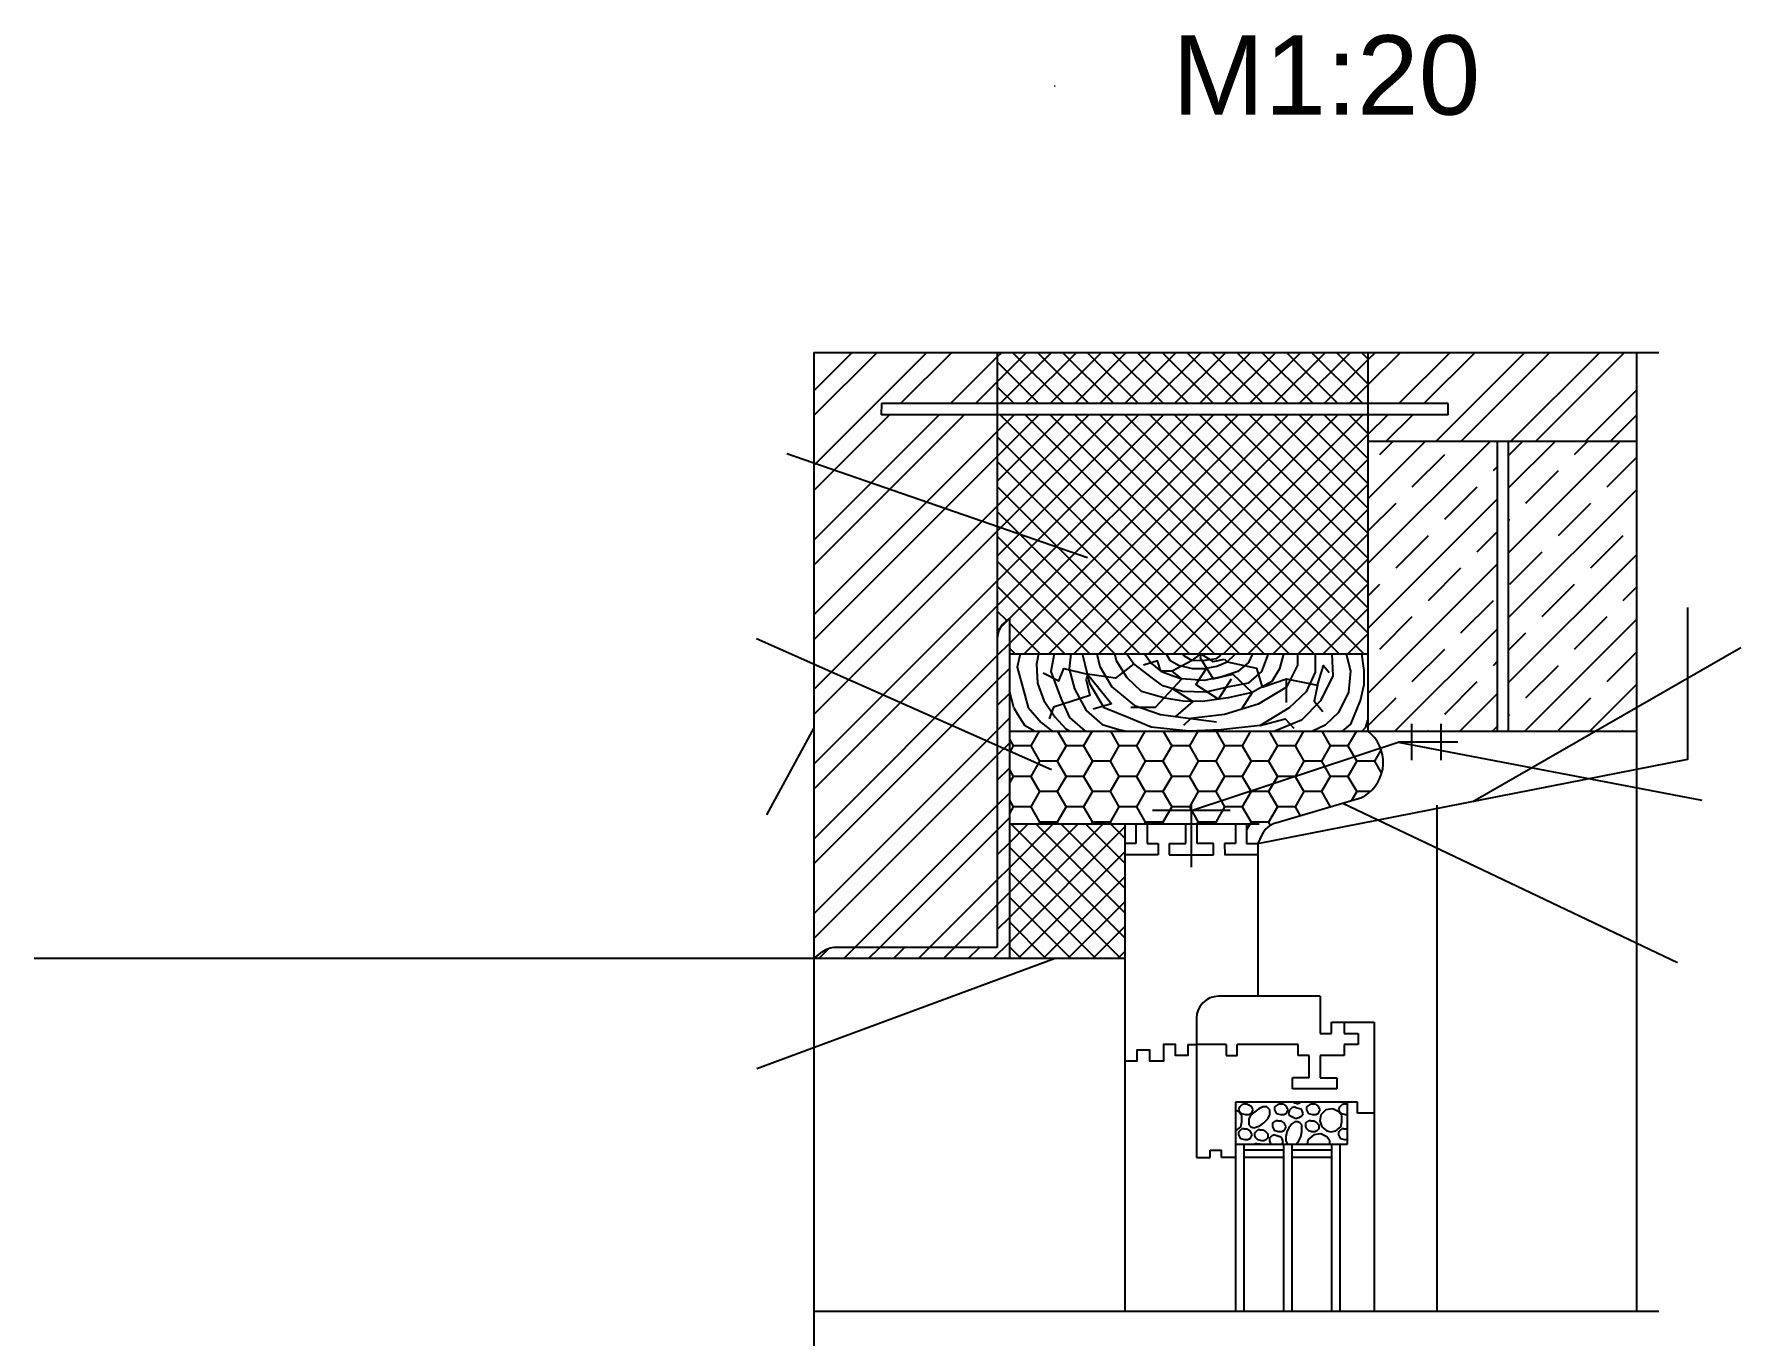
# Model space of a CAD drawing. Header units: millimetres. Extents: x -229914 to 856942, y -268655 to 87212.
# Drawn here: x 454411 to 469462, y -254569 to -243086 of the extents above; entities that cross this region are included whole.
import ezdxf

# ---------------------------------------------------------------- set-up
doc = ezdxf.new("R2010")
doc.units = ezdxf.units.MM
doc.linetypes.add('DASHDOT_axis', pattern=[24, 20, -1.5, 1, -1.5])
doc.layers.add('Ось', color=7, linetype='DASHDOT_axis', lineweight=25)
doc.styles.get("Standard").update_dxf_attribs({"font": 'arial.ttf'})
pattern_1 = [(225, (1923110.45, 173920.99), (109.857704, -109.857704), []), (315, (1923110.45, 173920.99), (109.857704, 109.857704), [])]

msp = doc.modelspace()

# ---------------------------------------------------------------- hatches: boundary and pattern name
at = {"lineweight": 25}
h = msp.add_hatch(dxfattribs=at)
h.set_pattern_fill('ANSI32', color=256, scale=48.932994, angle=540)
h.set_pattern_definition([(225, (1923110.45, 173921), (329.57311, -329.57311), []), (225, (1922890.73, 173921), (329.57311, -329.57311), [])])
h.paths.add_polyline_path([(461287.10049, -251241.29482), (461358.13972, -251185.36859, -0.1682931661), (461479.21392, -251143.42883), (462904.77726, -251143.42883), (462904.77726, -246443.22034), (461879.62328, -246443.22034), (461882.67592, -246345.35435), (462904.77726, -246345.35435), (462904.77726, -245892.97311), (461287.10049, -245892.97311)])
h = msp.add_hatch(dxfattribs=at)
h.set_pattern_fill('ANSI37', color=256, scale=48.932994, angle=540)
h.set_pattern_definition(pattern_1)
h.paths.add_polyline_path([(462904.77726, -246443.22034), (462904.77726, -248420.33168, -0.2298946018), (462979.43504, -248266.53947), (463011.43812, -248241.34477), (463011.43812, -248552.57894), (466172.97292, -248552.57894), (466172.97292, -246443.22034)])
h.paths.add_polyline_path([(466172.97292, -246345.35435), (466172.97292, -245892.97311), (462904.77726, -245892.97311), (462904.77726, -246345.35435)])
h = msp.add_hatch(dxfattribs=at)
h.set_pattern_fill('ANSI32', color=256, scale=48.932994, angle=180)
h.set_pattern_definition([(225, (1923110.45, 173921), (329.57311, -329.57311), []), (225, (1922890.73, 173921), (329.57311, -329.57311), [])])
h.paths.add_polyline_path([(466172.97292, -245892.97311), (466172.97292, -246345.35435), (466881.74743, -246345.35435), (466881.74743, -246443.22034), (466172.97292, -246443.22034), (466172.97292, -246676.11764), (468541.65724, -246676.11764), (468541.65724, -245892.97311)])
h = msp.add_hatch(dxfattribs=at)
h.set_pattern_fill('JIS_STN_1E', color=256, scale=404.888949, angle=180)
h.set_pattern_definition([(225, (1923110.45, 173921), (286.29972, -286.29972), []), (225, (1922825, 173921), (286.29972, -286.29972), [404.88895, -202.44447])])
h.paths.add_polyline_path([(467414.41142, -249235.53039), (468541.65724, -249235.53039), (468541.65724, -246676.11764), (467414.41142, -246676.11764)])
h.paths.add_polyline_path([(467316.54543, -246676.11764), (466172.97292, -246676.11764), (466172.97292, -249235.53039), (467316.54543, -249235.53039)])
h = msp.add_hatch(dxfattribs=at)
h.set_pattern_fill('ANSI31', color=256, scale=48.932994, angle=540)
h.set_pattern_definition([(225, (1923110.45, 173920.99), (109.857704, -109.857704), [])])
h.paths.add_polyline_path([(462904.77726, -251143.42883), (461479.21392, -251143.42883, 0.1682931661), (461358.13972, -251185.36859), (461287.10049, -251241.29482), (463011.43812, -251241.29482), (463011.43812, -248241.34477), (462979.43504, -248266.53947, 0.2298946018), (462904.77726, -248420.33168)])
h = msp.add_hatch(dxfattribs=at)
h.set_pattern_fill('HONEY', color=256, scale=48.933, angle=540)
h.set_pattern_definition([(180, (230389.93, -269950.41), (-233.04341, -134.54768), [155.36228, -310.72455]), (300, (230389.93, -269950.41), (233.04341, -134.54768), [155.36228, -310.72455]), (240, (230389.93, -269950.41), (-5e-07, -269.09535), [-310.72455, 155.36228])])
h.paths.add_polyline_path([(463011.43812, -250055.8715), (464617.15709, -250055.8715), (464617.15709, -249933.53901), (466284.0619, -249382.35924, 0.1353488347), (466172.97292, -249235.53039), (464603.46728, -249235.53039), (464594.93656, -249235.95714), (464591.18445, -249235.53039), (463011.43812, -249235.53039)])
h.paths.add_polyline_path([(464617.15709, -249933.53901), (464617.15709, -250055.8715), (465103.28313, -250055.8715), (465103.28313, -250227.13697), (465201.14912, -250227.13697), (465239.09233, -250147.97938, -0.2118525735), (465359.85904, -250044.95496), (466097.68663, -249825.78069, 0.0672953529), (466145.51066, -249804.24346, 0.362738309), (466284.0619, -249382.35924)])
h = msp.add_hatch(dxfattribs=at)
h.set_pattern_fill('ANSI37', color=256, scale=48.932994, angle=540)
h.set_pattern_definition(pattern_1)
h.paths.add_polyline_path([(464029.96117, -250055.8715), (463011.43812, -250055.8715), (463011.43812, -251241.29482), (464029.96117, -251241.29482)])
h = msp.add_hatch(dxfattribs=at)
h.set_pattern_fill('FILTBD', color=256, scale=8.624357, angle=540, style=0, pattern_type=2)
h.set_pattern_definition([(188.1301, (483725.22, -247890.25), (-5284.7631, -880.7933), [62.282, -6165.872]), (225, (483663.56, -247899.05), (-3e-13, -880.794), [62.28, -1183.35]), (251.5651, (483619.52, -247943.1), (0.001, -880.7937), [55.707, -2729.61]), (296.565, (483601.9, -247995.94), (880.795, -880.793), [59.085, -1910.43]), (321.3402, (483628.33, -248048.79), (3523.1758, -2642.3808), [56.398, -5583.434]), (345.9638, (483672.37, -248084.02), (880.7944, 0.0009), [36.316, -3595.29]), (11.3099, (483707.6, -248092.83), (3523.1762, 880.7918), [44.912, -4446.273]), (38.6598, (483751.64, -248084.02), (880.794, 880.794), [56.398, -5583.434]), (78.6901, (483795.68, -248048.79), (-0.0003, 880.7941), [44.912, -4446.273]), (90, (483804.5, -248004.75), (-880.794, 880.794), [52.848, -827.946]), (126.8699, (483804.49, -247951.9), (-880.794, 880.7938), [44.04, -4359.93]), (153.435, (483778.06, -247916.67), (-880.794, 0.0004), [59.085, -1910.43]), (153.435, (483117.47, -247784.55), (-880.794, 0.0004), [59.085, -1910.43]), (120.9638, (483143.89, -247828.59), (-1761.59, 2642.3799), [51.36, -5084.508]), (90, (483143.9, -247872.6), (-880.794, 880.794), [44.04, -836.754]), (78.6901, (483135.08, -247916.67), (-0.0003, 880.7941), [44.912, -4446.273]), (38.6598, (483091.04, -247951.9), (880.794, 880.794), [56.398, -5583.434]), (11.3099, (483047, -247960.71), (3523.1762, 880.7918), [44.912, -4446.273]), (188.1301, (483064.62, -247758.13), (-5284.7631, -880.7933), [62.282, -6165.872]), (345.9638, (483011.77, -247951.9), (880.7944, 0.0009), [36.316, -3595.29]), (329.0362, (482967.73, -247925.48), (1761.5876, -880.7951), [51.36, -5084.508]), (293.1986, (482941.31, -247863.82), (880.7937, -1761.5875), [67.08, -6640.847]), (251.5651, (482958.92, -247810.97), (0.001, -880.7937), [55.707, -2729.61]), (225, (483002.96, -247766.93), (-3e-13, -880.794), [62.28, -1183.35]), (153.435, (483425.75, -247529.12), (-880.794, 0.0004), [59.085, -1910.43]), (126.8699, (483452.17, -247564.35), (-880.794, 880.7938), [44.04, -4359.93]), (90, (483452.2, -247608.4), (-880.794, 880.794), [44.04, -836.754]), (68.1986, (483434.55, -247652.43), (880.7938, 2642.3819), [47.433, -4695.788]), (45, (483399.3, -247687.66), (4e-13, 880.794), [49.826, -1195.805]), (21.8014, (483355.28, -247705.28), (1761.588, 880.7933), [47.433, -4695.788]), (188.1301, (483372.9, -247502.7), (-5284.7631, -880.7933), [62.282, -6165.872]), (348.6901, (483311.24, -247696.47), (880.7941, 0.0003), [44.912, -4446.273]), (315, (483276, -247661.24), (880.794, -3e-13), [49.826, -1195.805]), (296.565, (483249.6, -247608.4), (880.795, -880.793), [59.085, -1910.43]), (260.5377, (483258.4, -247555.54), (0.0003, -880.794), [53.577, -5304.084]), (219.8056, (483311.24, -247511.5), (-880.7936, -880.7946), [68.792, -6810.428]), (153.435, (483531.44, -247308.92), (-880.794, 0.0004), [59.085, -1910.43]), (126.8699, (483557.86, -247344.15), (-880.794, 880.7938), [44.04, -4359.93]), (90, (483557.9, -247397), (-880.794, 880.794), [52.848, -827.946]), (78.6901, (483549.06, -247441.04), (-0.0003, 880.7941), [44.912, -4446.273]), (38.6598, (483505.02, -247476.27), (880.794, 880.794), [56.398, -5583.434]), (11.3099, (483460.98, -247485.08), (3523.1762, 880.7918), [44.912, -4446.273]), (188.1301, (483478.59, -247282.5), (-5284.7631, -880.7933), [62.282, -6165.872]), (345.9638, (483425.75, -247476.27), (880.7944, 0.0009), [36.316, -3595.29]), (321.3402, (483381.7, -247441.04), (3523.1758, -2642.3808), [56.398, -5583.434]), (288.4349, (483364.1, -247388.2), (880.7925, -1761.588), [55.707, -2729.61]), (260.5377, (483372.9, -247335.35), (0.0003, -880.794), [53.577, -5304.084]), (225, (483416.94, -247291.3), (-3e-13, -880.794), [62.28, -1183.35]), (225, (483593.1, -248057.6), (-3e-13, -880.794), [24.912, -1220.718]), (206.565, (483575.5, -248075.2), (-880.793, -880.795), [19.695, -1949.82]), (180, (483557.9, -248084), (-880.794, -880.794), [26.424, -854.37]), (161.5651, (483531.44, -248084.02), (-880.7937, -0.001), [27.853, -2757.462]), (135, (483505, -248075.2), (-880.794, 5e-13), [24.912, -1220.718]), (116.565, (483487.4, -248057.6), (-880.795, 880.793), [19.695, -1949.82]), (90, (483478.6, -248040), (-880.794, 880.794), [26.424, -854.37]), (45, (483478.6, -248013.56), (4e-13, 880.794), [37.37, -1208.26]), (360, (483522.6, -247987.1), (880.794, 880.794), [26.424, -854.37]), (326.3099, (483549.06, -247987.13), (1761.5874, -880.795), [31.758, -3143.99]), (315, (483575.5, -248004.75), (880.794, -3e-13), [24.912, -1220.718]), (270, (483593.1, -248022.4), (880.794, -880.794), [17.616, -863.178]), (270, (483593.1, -248040), (880.794, -880.794), [17.616, -863.178]), (180, (483522.6, -247987.1), (-880.794, -880.794), [17.616, -863.178]), (198.4349, (482967.73, -247511.5), (-1761.588, -880.7925), [27.853, -2757.46]), (296.565, (483020.58, -247529.12), (880.795, -880.793), [19.695, -1949.82]), (341.5651, (482994.16, -247520.3), (880.7937, 0.001), [27.853, -2757.46]), (341.5651, (482967.73, -247511.5), (880.7937, 0.001), [27.853, -2757.46]), (45, (482932.5, -247529.1), (4e-13, 880.794), [12.456, -1233.174]), (135, (482941.3, -247599.6), (-880.794, 5e-13), [12.456, -1233.174]), (153.435, (482976.54, -247617.2), (-880.794, 0.0004), [39.39, -1930.125]), (198.4349, (483002.96, -247608.4), (-1761.588, -880.7925), [27.853, -2757.46]), (206.565, (483020.58, -247599.6), (-880.793, -880.795), [19.695, -1949.82]), (225, (483029.4, -247590.8), (-3e-13, -880.794), [12.456, -1233.174]), (243.435, (483038.2, -247573.16), (-0.0004, -880.794), [19.695, -1949.82]), (288.4349, (483029.4, -247546.74), (880.7925, -1761.588), [27.853, -2757.46]), (296.565, (483416.94, -248031.17), (880.795, -880.793), [19.695, -1949.82]), (251.5651, (483425.75, -248048.8), (0.001, -880.7937), [27.853, -2757.462]), (225, (483416.94, -248075.2), (-3e-13, -880.794), [12.456, -1233.174]), (198.4349, (483408.13, -248084.02), (-1761.588, -880.7925), [27.853, -2757.46]), (206.565, (483381.7, -248092.83), (-880.793, -880.795), [19.695, -1949.82]), (153.435, (483364.1, -248101.64), (-880.794, 0.0004), [39.39, -1930.125]), (153.435, (483328.86, -248084.02), (-880.794, 0.0004), [19.695, -1949.82]), (108.4349, (483311.24, -248075.2), (-880.7925, 1761.588), [27.853, -2757.46]), (71.5651, (483302.43, -248048.8), (-0.001, 880.7937), [27.853, -2757.46]), (45, (483311.24, -248022.37), (4e-13, 880.794), [24.912, -1220.718]), (360, (483355.3, -247995.9), (880.794, 880.794), [17.616, -863.178]), (333.435, (483372.9, -247995.94), (880.794, -0.0004), [39.39, -1930.125]), (296.565, (483408.13, -248013.56), (880.795, -880.793), [19.695, -1949.82]), (198.4349, (483355.28, -247995.94), (-1761.588, -880.7925), [27.853, -2757.46]), (288.4349, (483399.32, -247907.86), (880.7925, -1761.588), [27.853, -2757.462]), (243.435, (483408.13, -247934.3), (-0.0004, -880.794), [19.695, -1949.82]), (225, (483399.3, -247951.9), (-3e-13, -880.794), [12.456, -1233.174]), (206.565, (483390.5, -247960.7), (-880.793, -880.795), [19.695, -1949.82]), (198.4349, (483372.9, -247969.52), (-1761.588, -880.7925), [27.853, -2757.46]), (153.435, (483346.47, -247978.33), (-880.794, 0.0004), [39.39, -1930.125]), (135, (483311.24, -247960.7), (-880.794, 5e-13), [12.456, -1233.174]), (108.4349, (483302.43, -247951.9), (-880.7925, 1761.588), [27.853, -2757.46]), (90, (483293.6, -247925.5), (-880.794, 880.794), [26.424, -854.37]), (33.6901, (483293.63, -247899.05), (880.793, 880.794), [31.758, -3143.99]), (341.5651, (483337.67, -247872.63), (880.7937, 0.001), [27.853, -2757.46]), (341.5651, (483364.1, -247881.44), (880.7937, 0.001), [27.853, -2757.46]), (296.565, (483390.5, -247890.25), (880.795, -880.793), [19.695, -1949.82]), (206.565, (483337.67, -247872.63), (-880.793, -880.795), [19.695, -1949.82]), (270, (483293.6, -247819.8), (880.794, -880.794), [17.616, -863.178]), (270, (483293.6, -247837.4), (880.794, -880.794), [17.616, -863.178]), (225, (483293.6, -247855), (-3e-13, -880.794), [24.912, -1220.718]), (206.565, (483276, -247872.63), (-880.793, -880.795), [19.695, -1949.82]), (180, (483258.4, -247881.4), (-880.794, -880.794), [17.616, -863.178]), (165.9638, (483240.78, -247881.44), (-880.7944, -0.0009), [36.316, -3595.29]), (135, (483205.55, -247872.6), (-880.794, 5e-13), [24.912, -1220.718]), (116.565, (483187.93, -247855), (-880.795, 880.793), [19.695, -1949.82]), (71.5651, (483179.12, -247837.4), (-0.001, 880.7937), [27.853, -2757.46]), (56.3099, (483187.93, -247810.97), (880.795, 1761.5874), [31.758, -3143.99]), (360, (483232, -247784.55), (880.794, 880.794), [17.616, -863.178]), (333.435, (483249.6, -247784.55), (880.794, -0.0004), [39.39, -1930.125]), (296.565, (483284.8, -247802.17), (880.795, -880.793), [19.695, -1949.82]), (180, (483232, -247784.55), (-880.794, -880.794), [26.424, -854.37]), (288.4349, (483249.6, -247661.24), (880.7925, -1761.588), [27.853, -2757.46]), (243.435, (483258.4, -247687.66), (-0.0004, -880.794), [19.695, -1949.82]), (225, (483249.6, -247705.3), (-3e-13, -880.794), [12.456, -1233.174]), (198.4349, (483240.78, -247714.1), (-1761.588, -880.7925), [27.853, -2757.46]), (206.565, (483214.35, -247722.9), (-880.793, -880.795), [19.695, -1949.82]), (153.435, (483196.74, -247731.7), (-880.794, 0.0004), [39.39, -1930.125]), (153.435, (483161.5, -247714.1), (-880.794, 0.0004), [19.695, -1949.82]), (116.565, (483143.9, -247705.28), (-880.795, 880.793), [19.695, -1949.82]), (75.9638, (483135.08, -247687.66), (-0.0009, 880.7944), [36.316, -3595.29]), (45, (483143.9, -247652.43), (4e-13, 880.794), [24.912, -1220.718]), (333.435, (483187.93, -247626), (880.794, -0.0004), [19.695, -1949.82]), (345.9638, (483205.55, -247634.82), (880.7944, 0.0009), [36.316, -3595.29]), (296.565, (483240.78, -247643.62), (880.795, -880.793), [19.695, -1949.82]), (198.4349, (483187.93, -247626), (-1761.588, -880.7925), [27.853, -2757.46]), (270, (483091, -247661.2), (880.794, -880.794), [26.424, -854.37]), (270, (483091, -247687.7), (880.794, -880.794), [17.616, -863.178]), (206.565, (483091.04, -247705.28), (-880.793, -880.795), [19.695, -1949.82]), (206.565, (483073.43, -247714.1), (-880.793, -880.795), [19.695, -1949.82]), (198.4349, (483055.8, -247722.9), (-1761.588, -880.7925), [27.853, -2757.46]), (146.3099, (483029.4, -247731.7), (-1761.5874, 880.795), [31.758, -3143.99]), (153.435, (483002.96, -247714.1), (-880.794, 0.0004), [19.695, -1949.82]), (116.565, (482985.35, -247705.28), (-880.795, 880.793), [19.695, -1949.82]), (90, (482976.5, -247687.7), (-880.794, 880.794), [35.23, -845.562]), (33.6901, (482976.54, -247652.43), (880.793, 880.794), [31.758, -3143.99]), (341.5651, (483020.58, -247626), (880.7937, 0.001), [27.853, -2757.46]), (341.5651, (483047, -247634.82), (880.7937, 0.001), [27.853, -2757.46]), (315, (483073.4, -247643.6), (880.794, -3e-13), [24.912, -1220.718]), (206.565, (483020.58, -247626), (-880.793, -880.795), [19.695, -1949.82]), (296.565, (483073.43, -248022.37), (880.795, -880.793), [19.695, -1949.82]), (243.435, (483082.24, -248040), (-0.0004, -880.794), [19.695, -1949.82]), (225, (483073.4, -248057.6), (-3e-13, -880.794), [24.912, -1220.718]), (206.565, (483055.8, -248075.2), (-880.793, -880.795), [19.695, -1949.82]), (180, (483038.2, -248084), (-880.794, -880.794), [17.616, -863.178]), (165.9638, (483020.58, -248084.02), (-880.7944, -0.0009), [36.316, -3595.29]), (135, (482985.35, -248075.2), (-880.794, 5e-13), [24.912, -1220.718]), (116.565, (482967.73, -248057.6), (-880.795, 880.793), [19.695, -1949.82]), (71.5651, (482958.92, -248039.98), (-0.001, 880.7937), [27.853, -2757.46]), (45, (482967.73, -248013.56), (4e-13, 880.794), [24.912, -1220.718]), (360, (483011.8, -247987.1), (880.794, 880.794), [17.616, -863.178]), (333.435, (483029.4, -247987.13), (880.794, -0.0004), [39.39, -1930.125]), (296.565, (483064.62, -248004.75), (880.795, -880.793), [19.695, -1949.82]), (198.4349, (483011.77, -247987.13), (-1761.588, -880.7925), [27.853, -2757.46]), (296.565, (483522.63, -247890.25), (880.795, -880.793), [19.695, -1949.82]), (243.435, (483531.44, -247907.86), (-0.0004, -880.794), [19.695, -1949.82]), (243.435, (483522.63, -247925.48), (-0.0004, -880.794), [19.695, -1949.82]), (206.565, (483513.82, -247943.1), (-880.793, -880.795), [19.695, -1949.82]), (180, (483496.2, -247951.9), (-880.794, -880.794), [26.424, -854.37]), (165.9638, (483469.79, -247951.9), (-880.7944, -0.0009), [36.316, -3595.29]), (135, (483434.55, -247943.1), (-880.794, 5e-13), [24.912, -1220.718]), (116.565, (483416.94, -247925.48), (-880.795, 880.793), [19.695, -1949.82]), (71.5651, (483408.13, -247907.86), (-0.001, 880.7937), [27.853, -2757.462]), (56.3099, (483416.94, -247881.44), (880.795, 1761.5874), [31.758, -3143.99]), (360, (483461, -247855), (880.794, 880.794), [17.616, -863.178]), (333.435, (483478.6, -247855), (880.794, -0.0004), [39.39, -1930.125]), (296.565, (483513.82, -247872.63), (880.795, -880.793), [19.695, -1949.82]), (180, (483461, -247855), (-880.794, -880.794), [26.424, -854.37]), (270, (483425.75, -247766.9), (880.794, -880.794), [17.616, -863.178]), (270, (483425.75, -247784.55), (880.794, -880.794), [17.616, -863.178]), (225, (483425.75, -247802.17), (-3e-13, -880.794), [24.912, -1220.718]), (206.565, (483408.13, -247819.8), (-880.793, -880.795), [19.695, -1949.82]), (180, (483390.5, -247828.6), (-880.794, -880.794), [17.616, -863.178]), (165.9638, (483372.9, -247828.6), (-880.7944, -0.0009), [36.316, -3595.29]), (135, (483337.67, -247819.8), (-880.794, 5e-13), [24.912, -1220.718]), (116.565, (483320.05, -247802.17), (-880.795, 880.793), [19.695, -1949.82]), (90, (483311.2, -247784.55), (-880.794, 880.794), [26.424, -854.37]), (45, (483311.24, -247758.1), (4e-13, 880.794), [37.37, -1208.26]), (360, (483355.3, -247731.7), (880.794, 880.794), [26.424, -854.37]), (326.3099, (483381.7, -247731.7), (1761.5874, -880.795), [31.758, -3143.99]), (315, (483408.1, -247749.3), (880.794, -3e-13), [24.912, -1220.718]), (180, (483355.3, -247731.7), (-880.794, -880.794), [17.616, -863.178]), (270, (483663.6, -247846.2), (880.794, -880.794), [17.616, -863.178]), (270, (483663.6, -247863.8), (880.794, -880.794), [17.616, -863.178]), (225, (483663.56, -247881.44), (-3e-13, -880.794), [24.912, -1220.718]), (206.565, (483645.94, -247899.05), (-880.793, -880.795), [19.695, -1949.82]), (180, (483628.3, -247907.9), (-880.794, -880.794), [17.616, -863.178]), (165.9638, (483610.71, -247907.86), (-880.7944, -0.0009), [36.316, -3595.29]), (135, (483575.5, -247899.05), (-880.794, 5e-13), [24.912, -1220.718]), (116.565, (483557.86, -247881.44), (-880.795, 880.793), [19.695, -1949.82]), (90, (483549.1, -247863.8), (-880.794, 880.794), [26.424, -854.37]), (33.6901, (483549.06, -247837.4), (880.793, 880.794), [31.758, -3143.99]), (360, (483593.1, -247811), (880.794, 880.794), [26.424, -854.37]), (326.3099, (483619.52, -247810.97), (1761.5874, -880.795), [31.758, -3143.99]), (315, (483645.94, -247828.6), (880.794, -3e-13), [24.912, -1220.718]), (206.565, (483593.1, -247810.97), (-880.793, -880.795), [19.695, -1949.82]), (270, (483786.9, -247749.3), (880.794, -880.794), [26.424, -854.37]), (270, (483786.9, -247775.7), (880.794, -880.794), [17.616, -863.178]), (206.565, (483786.87, -247793.36), (-880.793, -880.795), [19.695, -1949.82]), (206.565, (483769.26, -247802.17), (-880.793, -880.795), [19.695, -1949.82]), (198.4349, (483751.64, -247810.97), (-1761.588, -880.7925), [27.853, -2757.462]), (146.3099, (483725.22, -247819.78), (-1761.5874, 880.795), [31.758, -3143.99]), (153.435, (483698.8, -247802.17), (-880.794, 0.0004), [19.695, -1949.82]), (108.4349, (483681.18, -247793.36), (-880.7925, 1761.588), [27.853, -2757.462]), (90, (483672.4, -247766.9), (-880.794, 880.794), [26.424, -854.37]), (33.6901, (483672.37, -247740.5), (880.793, 880.794), [31.758, -3143.99]), (341.5651, (483716.4, -247714.1), (880.7937, 0.001), [27.853, -2757.462]), (341.5651, (483742.83, -247722.9), (880.7937, 0.001), [27.853, -2757.462]), (315, (483769.26, -247731.7), (880.794, -3e-13), [24.912, -1220.718]), (206.565, (483716.4, -247714.1), (-880.793, -880.795), [19.695, -1949.82]), (270, (483760.45, -247626), (880.794, -880.794), [17.616, -863.178]), (270, (483760.45, -247643.6), (880.794, -880.794), [17.616, -863.178]), (225, (483760.45, -247661.24), (-3e-13, -880.794), [24.912, -1220.718]), (206.565, (483742.83, -247678.86), (-880.793, -880.795), [19.695, -1949.82]), (180, (483725.2, -247687.7), (-880.794, -880.794), [17.616, -863.178]), (165.9638, (483707.6, -247687.66), (-880.7944, -0.0009), [36.316, -3595.29]), (135, (483672.37, -247678.86), (-880.794, 5e-13), [24.912, -1220.718]), (116.565, (483654.75, -247661.24), (-880.795, 880.793), [19.695, -1949.82]), (90, (483645.9, -247643.6), (-880.794, 880.794), [35.23, -845.562]), (33.6901, (483645.94, -247608.4), (880.793, 880.794), [31.758, -3143.99]), (360, (483690, -247590.8), (880.794, 880.794), [26.424, -854.37]), (326.3099, (483716.4, -247590.78), (1761.5874, -880.795), [31.758, -3143.99]), (315, (483742.83, -247608.4), (880.794, -3e-13), [24.912, -1220.718]), (180, (483690, -247590.8), (-880.794, -880.794), [17.616, -863.178]), (270, (483786.9, -247502.7), (880.794, -880.794), [17.616, -863.178]), (270, (483786.9, -247520.3), (880.794, -880.794), [17.616, -863.178]), (225, (483786.9, -247537.9), (-3e-13, -880.794), [24.912, -1220.718]), (206.565, (483769.26, -247555.54), (-880.793, -880.795), [19.695, -1949.82]), (180, (483751.6, -247564.35), (-880.794, -880.794), [17.616, -863.178]), (165.9638, (483734.02, -247564.35), (-880.7944, -0.0009), [36.316, -3595.29]), (135, (483698.8, -247555.54), (-880.794, 5e-13), [24.912, -1220.718]), (116.565, (483681.18, -247537.93), (-880.795, 880.793), [19.695, -1949.82]), (90, (483672.4, -247520.3), (-880.794, 880.794), [26.424, -854.37]), (45, (483672.37, -247493.9), (4e-13, 880.794), [37.37, -1208.26]), (360, (483716.4, -247467.5), (880.794, 880.794), [26.424, -854.37]), (326.3099, (483742.83, -247467.46), (1761.5874, -880.795), [31.758, -3143.99]), (315, (483769.26, -247485.1), (880.794, -3e-13), [24.912, -1220.718]), (180, (483716.4, -247467.5), (-880.794, -880.794), [17.616, -863.178]), (296.565, (483637.14, -247493.9), (880.795, -880.793), [19.695, -1949.82]), (243.435, (483645.94, -247511.5), (-0.0004, -880.794), [19.695, -1949.82]), (243.435, (483637.14, -247529.12), (-0.0004, -880.794), [19.695, -1949.82]), (206.565, (483628.33, -247546.74), (-880.793, -880.795), [19.695, -1949.82]), (180, (483610.7, -247555.54), (-880.794, -880.794), [26.424, -854.37]), (165.9638, (483584.29, -247555.54), (-880.7944, -0.0009), [36.316, -3595.29]), (116.565, (483549.06, -247546.74), (-880.795, 880.793), [19.695, -1949.82]), (116.565, (483540.25, -247529.12), (-880.795, 880.793), [19.695, -1949.82]), (90, (483531.4, -247511.5), (-880.794, 880.794), [26.424, -854.37]), (45, (483531.44, -247485.1), (4e-13, 880.794), [37.37, -1208.26]), (360, (483575.5, -247458.7), (880.794, 880.794), [26.424, -854.37]), (326.3099, (483601.9, -247458.66), (1761.5874, -880.795), [31.758, -3143.99]), (296.565, (483628.33, -247476.27), (880.795, -880.793), [19.695, -1949.82]), (180, (483575.5, -247458.7), (-880.794, -880.794), [17.616, -863.178]), (296.565, (483645.94, -247273.7), (880.795, -880.793), [19.695, -1949.82]), (243.435, (483654.75, -247291.3), (-0.0004, -880.794), [19.695, -1949.82]), (243.435, (483645.94, -247308.92), (-0.0004, -880.794), [19.695, -1949.82]), (206.565, (483637.14, -247326.54), (-880.793, -880.795), [19.695, -1949.82]), (180, (483619.5, -247335.35), (-880.794, -880.794), [26.424, -854.37]), (165.9638, (483593.1, -247335.35), (-880.7944, -0.0009), [36.316, -3595.29]), (135, (483557.86, -247326.54), (-880.794, 5e-13), [24.912, -1220.718]), (116.565, (483540.25, -247308.92), (-880.795, 880.793), [19.695, -1949.82]), (71.5651, (483531.44, -247291.3), (-0.001, 880.7937), [27.853, -2757.462]), (45, (483540.25, -247264.9), (4e-13, 880.794), [24.912, -1220.718]), (360, (483584.3, -247238.5), (880.794, 880.794), [17.616, -863.178]), (333.435, (483601.9, -247238.46), (880.794, -0.0004), [39.39, -1930.125]), (296.565, (483637.14, -247256.07), (880.795, -880.793), [19.695, -1949.82]), (198.4349, (483584.3, -247238.46), (-1761.588, -880.7925), [27.853, -2757.462]), (296.565, (483355.3, -247273.7), (880.795, -880.793), [19.695, -1949.82]), (243.435, (483364.1, -247291.3), (-0.0004, -880.794), [19.695, -1949.82]), (243.435, (483355.3, -247308.92), (-0.0004, -880.794), [19.695, -1949.82]), (206.565, (483346.47, -247326.54), (-880.793, -880.795), [19.695, -1949.82]), (180, (483328.9, -247335.35), (-880.794, -880.794), [26.424, -854.37]), (165.9638, (483302.43, -247335.35), (-880.7944, -0.0009), [36.316, -3595.29]), (116.565, (483267.2, -247326.54), (-880.795, 880.793), [19.695, -1949.82]), (116.565, (483258.4, -247308.92), (-880.795, 880.793), [19.695, -1949.82]), (90, (483249.6, -247291.3), (-880.794, 880.794), [26.424, -854.37]), (33.6901, (483249.59, -247264.88), (880.793, 880.794), [31.758, -3143.99]), (360, (483293.6, -247238.5), (880.794, 880.794), [26.424, -854.37]), (326.3099, (483320.05, -247238.46), (1761.5874, -880.795), [31.758, -3143.99]), (296.565, (483346.47, -247256.07), (880.795, -880.793), [19.695, -1949.82]), (206.565, (483293.63, -247238.46), (-880.793, -880.795), [19.695, -1949.82]), (270, (483355.3, -247423.4), (880.794, -880.794), [17.616, -863.178]), (270, (483355.3, -247441), (880.794, -880.794), [17.616, -863.178]), (225, (483355.3, -247458.66), (-3e-13, -880.794), [24.912, -1220.718]), (206.565, (483337.67, -247476.27), (-880.793, -880.795), [19.695, -1949.82]), (180, (483320.05, -247485.1), (-880.794, -880.794), [26.424, -854.37]), (161.5651, (483293.63, -247485.08), (-880.7937, -0.001), [27.853, -2757.462]), (135, (483267.2, -247476.3), (-880.794, 5e-13), [24.912, -1220.718]), (116.565, (483249.6, -247458.66), (-880.795, 880.793), [19.695, -1949.82]), (90, (483240.8, -247441), (-880.794, 880.794), [35.23, -845.562]), (33.6901, (483240.78, -247405.8), (880.793, 880.794), [31.758, -3143.99]), (360, (483284.8, -247388.2), (880.794, 880.794), [26.424, -854.37]), (326.3099, (483311.24, -247388.2), (1761.5874, -880.795), [31.758, -3143.99]), (315, (483337.67, -247405.8), (880.794, -3e-13), [24.912, -1220.718]), (180, (483284.8, -247388.2), (-880.794, -880.794), [17.616, -863.178]), (288.4349, (483205.55, -247300.11), (880.7925, -1761.588), [27.853, -2757.462]), (243.435, (483214.35, -247326.54), (-0.0004, -880.794), [19.695, -1949.82]), (225, (483205.55, -247344.15), (-3e-13, -880.794), [12.456, -1233.174]), (206.565, (483196.74, -247352.96), (-880.793, -880.795), [19.695, -1949.82]), (198.4349, (483179.12, -247361.77), (-1761.588, -880.7925), [27.853, -2757.46]), (153.435, (483152.7, -247370.58), (-880.794, 0.0004), [39.39, -1930.125]), (153.435, (483117.47, -247352.96), (-880.794, 0.0004), [19.695, -1949.82]), (116.565, (483099.85, -247344.15), (-880.795, 880.793), [19.695, -1949.82]), (75.9638, (483091.04, -247326.54), (-0.0009, 880.7944), [36.316, -3595.29]), (45, (483099.85, -247291.3), (4e-13, 880.794), [24.912, -1220.718]), (333.435, (483143.9, -247264.9), (880.794, -0.0004), [19.695, -1949.82]), (345.9638, (483161.5, -247273.7), (880.7944, 0.0009), [36.316, -3595.29]), (296.565, (483196.74, -247282.5), (880.795, -880.793), [19.695, -1949.82]), (198.4349, (483143.9, -247264.88), (-1761.588, -880.7925), [27.853, -2757.46]), (296.565, (483073.43, -247273.7), (880.795, -880.793), [19.695, -1949.82]), (243.435, (483082.24, -247291.3), (-0.0004, -880.794), [19.695, -1949.82]), (243.435, (483073.43, -247308.92), (-0.0004, -880.794), [19.695, -1949.82]), (206.565, (483064.62, -247326.54), (-880.793, -880.795), [19.695, -1949.82]), (180, (483047, -247335.35), (-880.794, -880.794), [26.424, -854.37]), (165.9638, (483020.58, -247335.35), (-880.7944, -0.0009), [36.316, -3595.29]), (116.565, (482985.35, -247326.54), (-880.795, 880.793), [19.695, -1949.82]), (116.565, (482976.54, -247308.92), (-880.795, 880.793), [19.695, -1949.82]), (90, (482967.7, -247291.3), (-880.794, 880.794), [26.424, -854.37]), (33.6901, (482967.73, -247264.88), (880.793, 880.794), [31.758, -3143.99]), (360, (483011.8, -247238.5), (880.794, 880.794), [26.424, -854.37]), (326.3099, (483038.2, -247238.46), (1761.5874, -880.795), [31.758, -3143.99]), (296.565, (483064.62, -247256.07), (880.795, -880.793), [19.695, -1949.82]), (206.565, (483011.77, -247238.46), (-880.793, -880.795), [19.695, -1949.82]), (296.565, (483055.8, -247423.43), (880.795, -880.793), [19.695, -1949.82]), (243.435, (483064.62, -247441.04), (-0.0004, -880.794), [19.695, -1949.82]), (243.435, (483055.8, -247458.66), (-0.0004, -880.794), [19.695, -1949.82]), (206.565, (483047, -247476.27), (-880.793, -880.795), [19.695, -1949.82]), (180, (483029.4, -247485.1), (-880.794, -880.794), [26.424, -854.37]), (165.9638, (483002.96, -247485.08), (-880.7944, -0.0009), [36.316, -3595.29]), (116.565, (482967.73, -247476.27), (-880.795, 880.793), [19.695, -1949.82]), (116.565, (482958.92, -247458.66), (-880.795, 880.793), [19.695, -1949.82]), (90, (482950.1, -247441), (-880.794, 880.794), [35.23, -845.562]), (33.6901, (482950.12, -247405.8), (880.793, 880.794), [31.758, -3143.99]), (360, (482994.2, -247388.2), (880.794, 880.794), [26.424, -854.37]), (326.3099, (483020.58, -247388.2), (1761.5874, -880.795), [31.758, -3143.99]), (296.565, (483047, -247405.8), (880.795, -880.793), [19.695, -1949.82]), (180, (482994.2, -247388.2), (-880.794, -880.794), [17.616, -863.178]), (180, (483813.3, -247590.8), (-880.794, -880.794), [0, -880.794]), (108.4349, (483813.3, -247590.78), (-880.7925, 1761.588), [27.853, -2757.462]), (90, (483804.5, -247564.35), (-880.794, 880.794), [26.424, -854.37]), (45, (483804.5, -247537.9), (4e-13, 880.794), [12.456, -1233.174]), (360, (483496.2, -247819.8), (880.794, 880.794), [8.808, -871.986]), (18.4349, (483505.02, -247819.78), (1761.588, 880.7925), [27.853, -2757.462]), (45, (483531.44, -247811), (4e-13, 880.794), [62.28, -1183.35]), (63.435, (483575.5, -247766.93), (0.0004, 880.794), [39.39, -1930.125]), (78.6901, (483593.1, -247731.7), (-0.0003, 880.7941), [44.912, -4446.273]), (90, (483601.9, -247687.7), (-880.794, 880.794), [44.04, -836.754]), (116.565, (483601.9, -247643.62), (-880.795, 880.793), [19.695, -1949.82]), (135, (483593.1, -247626), (-880.794, 5e-13), [24.912, -1220.718]), (135, (483575.5, -247608.4), (-880.794, 5e-13), [12.456, -1233.174]), (180, (483566.7, -247599.6), (-880.794, -880.794), [26.424, -854.37]), (213.6901, (483540.25, -247599.58), (-880.793, -880.794), [31.758, -3143.99]), (233.1301, (483513.82, -247617.2), (-1761.5879, -2642.3816), [44.04, -4359.93]), (243.435, (483487.4, -247652.43), (-0.0004, -880.794), [39.39, -1930.125]), (258.6901, (483469.79, -247687.66), (0.0003, -880.7941), [44.912, -4446.273]), (270, (483461, -247731.7), (880.794, -880.794), [35.23, -845.562]), (284.0362, (483460.98, -247766.93), (880.7922, -2642.3821), [36.316, -3595.29]), (315, (483469.8, -247802.17), (880.794, -3e-13), [12.456, -1233.174]), (333.435, (483478.6, -247810.97), (880.794, -0.0004), [19.695, -1949.82]), (360, (483099.85, -247617.2), (880.794, 880.794), [17.616, -863.178]), (18.4349, (483117.47, -247617.2), (1761.588, 880.7925), [27.853, -2757.46]), (51.3402, (483143.89, -247608.39), (2642.3808, 3523.1758), [56.398, -5583.434]), (63.435, (483179.12, -247564.35), (0.0004, 880.794), [39.39, -1930.125]), (78.6901, (483196.74, -247529.12), (-0.0003, 880.7941), [44.912, -4446.273]), (90, (483205.55, -247485.1), (-880.794, 880.794), [44.04, -836.754]), (90, (483205.55, -247441), (-880.794, 880.794), [17.616, -863.178]), (135, (483205.55, -247423.4), (-880.794, 5e-13), [24.912, -1220.718]), (153.435, (483187.93, -247405.8), (-880.794, 0.0004), [19.695, -1949.82]), (180, (483170.3, -247397), (-880.794, -880.794), [26.424, -854.37]), (213.6901, (483143.9, -247397), (-880.793, -880.794), [31.758, -3143.99]), (233.1301, (483117.47, -247414.62), (-1761.5879, -2642.3816), [44.04, -4359.93]), (243.435, (483091.04, -247449.85), (-0.0004, -880.794), [39.39, -1930.125]), (258.6901, (483073.43, -247485.08), (0.0003, -880.7941), [44.912, -4446.273]), (270, (483064.6, -247529.1), (880.794, -880.794), [35.23, -845.562]), (296.565, (483064.62, -247564.35), (880.795, -880.793), [39.39, -1930.125]), (315, (483082.24, -247599.6), (880.794, -3e-13), [12.456, -1233.174]), (315, (483091.04, -247608.4), (880.794, -3e-13), [12.456, -1233.174]), (45, (483196.74, -248101.64), (4e-13, 880.794), [49.826, -1195.805]), (68.1986, (483231.97, -248066.4), (880.7938, 2642.3819), [47.433, -4695.788]), (78.6901, (483249.59, -248022.37), (-0.0003, 880.7941), [44.912, -4446.273]), (90, (483258.4, -247978.3), (-880.794, 880.794), [35.23, -845.562]), (116.565, (483258.4, -247943.1), (-880.795, 880.793), [19.695, -1949.82]), (123.6901, (483249.59, -247925.48), (-880.794, 880.793), [31.758, -3143.99]), (180, (483232, -247899.05), (-880.794, -880.794), [8.808, -871.986]), (180, (483223.2, -247899.05), (-880.794, -880.794), [26.424, -854.37]), (213.6901, (483196.74, -247899.05), (-880.793, -880.794), [31.758, -3143.99]), (225, (483170.3, -247916.7), (-3e-13, -880.794), [37.37, -1208.26]), (248.1986, (483143.89, -247943.1), (-880.7938, -2642.3819), [47.433, -4695.788]), (258.6901, (483126.28, -247987.13), (0.0003, -880.7941), [44.912, -4446.273]), (270, (483117.5, -248031.2), (880.794, -880.794), [35.23, -845.562]), (288.4349, (483117.47, -248066.4), (880.7925, -1761.588), [27.853, -2757.46]), (315, (483126.3, -248092.8), (880.794, -3e-13), [12.456, -1233.174]), (315, (483628.3, -247432.23), (880.794, -3e-13), [12.456, -1233.174]), (341.5651, (483637.14, -247441.04), (880.7937, 0.001), [27.853, -2757.462]), (18.4349, (483663.56, -247449.85), (1761.588, 880.7925), [55.707, -2729.61]), (36.8699, (483716.4, -247432.23), (880.7938, 880.794), [44.04, -4359.93]), (45, (483751.64, -247405.8), (4e-13, 880.794), [49.826, -1195.805]), (63.435, (483786.87, -247370.58), (0.0004, 880.794), [39.39, -1930.125]), (90, (483804.5, -247335.35), (-880.794, 880.794), [17.616, -863.178]), (90, (483804.5, -247317.7), (-880.794, 880.794), [26.424, -854.37]), (135, (483804.5, -247291.3), (-880.794, 5e-13), [12.456, -1233.174]), (135, (483795.7, -247282.5), (-880.794, 5e-13), [24.912, -1220.718]), (180, (483778.1, -247264.9), (-880.794, -880.794), [35.23, -845.562]), (206.565, (483742.83, -247264.9), (-880.793, -880.795), [39.39, -1930.125]), (216.8699, (483707.6, -247282.5), (-880.7938, -880.794), [44.04, -4359.93]), (216.8699, (483672.37, -247308.92), (-880.7938, -880.794), [44.04, -4359.93]), (243.435, (483637.14, -247335.35), (-0.0004, -880.794), [39.39, -1930.125]), (270, (483619.5, -247370.6), (880.794, -880.794), [35.23, -845.562]), (270, (483619.5, -247405.8), (880.794, -880.794), [17.616, -863.178]), (315, (483619.5, -247423.4), (880.794, -3e-13), [12.456, -1233.174]), (360, (483135.1, -247229.65), (880.794, 880.794), [17.616, -863.178]), (270, (483135.1, -247220.8), (880.794, -880.794), [8.808, -871.986]), (18.4349, (483161.5, -247238.46), (1761.588, 880.7925), [27.853, -2757.46]), (315, (483152.7, -247229.65), (880.794, -3e-13), [12.456, -1233.174]), (45, (483187.9, -247229.65), (4e-13, 880.794), [12.456, -1233.174])])
h.paths.add_polyline_path([(465992.28445, -252507.61367), (465992.28445, -252878.78584), (465004.92776, -252878.78584), (465004.93382, -252507.61367)])

# ---------------------------------------------------------------- linework, layer by layer
for p, q in [((461287.10049, -245892.97311), (461287.10049, -254350.71567)), ((466172.97292, -245892.97311), (466172.97292, -249235.53039)), ((468541.65724, -245892.97311), (468541.65724, -254350.71567)), ((463011.43812, -248552.57894), (466172.97292, -248552.57894)), ((464046.88361, -248552.57894), (464108.17769, -248641.18996)), ((464834.33318, -248595.57701), (464871.63478, -248569.2673)), ((464871.63478, -248569.2673), (464879.4468, -248552.57894)), ((464908.41265, -248598.54365), (464932.74108, -248622.77364)), ((464932.74108, -248622.77364), (465003.13533, -248555.73212)), ((463011.43812, -249235.53039), (468541.65724, -249235.53039)), ((466561.16586, -249490.82622), (466561.16586, -249170.53435)), ((466820.21079, -249490.82622), (466820.21079, -249170.53435)), ((464617.15709, -249933.53901), (466440.35194, -249330.68028)), ((466967.20326, -249330.68028), (466440.35194, -249330.68028)), ((465359.85904, -250044.95496), (466097.68663, -249825.78069)), ((464029.96117, -250055.8715), (464029.96117, -254350.71567)), ((465753.60256, -251573.10305), (464855.96459, -251573.10305)), ((465753.60256, -251573.10305), (465753.60256, -251901.02685)), ((464660.23262, -251768.83502), (464660.23262, -251998.89283)), ((465753.60256, -251901.02685), (465851.46855, -251901.02685)), ((465851.46855, -251901.02685), (465851.46855, -251803.16086)), ((465851.46855, -251803.16086), (465964.01443, -251803.16086)), ((465964.01443, -251803.16086), (465964.01443, -251901.02685)), ((465964.01443, -251901.02685), (466086.34692, -251901.02685)), ((466086.34692, -251901.02685), (466086.34692, -251998.89283)), ((464922.7414, -251998.89283), (464660.23262, -251998.89283)), ((465557.87059, -251998.89283), (465020.60739, -251998.89283)), ((465557.87059, -252096.75882), (465557.87059, -251998.89283)), ((465655.73657, -252096.75882), (465557.87059, -252096.75882)), ((465655.73657, -252292.4908), (465655.73657, -252096.75882)), ((465964.01443, -252096.75882), (465753.60256, -252096.75882)), ((465753.60256, -252096.75882), (465753.60256, -252292.4908)), ((466086.34692, -251998.89283), (465964.01443, -251998.89283)), ((465964.01443, -251998.89283), (465964.01443, -252096.75882)), ((465508.93759, -252390.35678), (465508.93759, -252292.4908)), ((465655.73657, -252292.4908), (465508.93759, -252292.4908)), ((465900.40154, -252390.35678), (465508.93759, -252390.35678)), ((465753.60256, -252292.4908), (465900.40154, -252292.4908)), ((465900.40154, -252292.4908), (465900.40154, -252390.35678))]:
    msp.add_line(p, q, dxfattribs=at)
at = {"color": 0, "lineweight": 25}
for p, q in [((462904.77726, -245892.97311), (462904.77726, -251143.42883)), ((461882.67592, -246345.35435), (461879.62328, -246443.22034)), ((466881.74743, -246345.35435), (461882.67592, -246345.35435)), ((466881.74743, -246443.22034), (466881.74743, -246345.35435)), ((466881.74743, -246443.22034), (461879.62328, -246443.22034)), ((466172.97292, -246676.11764), (468541.65724, -246676.11764)), ((467316.54543, -249235.53039), (467316.54543, -246676.11764)), ((467414.41142, -249235.53039), (467414.41142, -246676.11764)), ((462979.43504, -248266.53947), (463011.43812, -248241.34477)), ((463051.57624, -249028.40644), (463011.43812, -248877.23141)), ((464959.68804, -249933.53901), (464274.62613, -249933.53901)), ((464617.15709, -250435.23716), (464617.15709, -249878.21021)), ((466781.19543, -249887.41238), (466781.19543, -254350.71567)), ((465213.84751, -250055.8715), (463011.43812, -250055.8715)), ((464127.82715, -250055.8715), (464127.82715, -250227.13697)), ((464225.69314, -250055.8715), (464225.69314, -250227.13697)), ((464568.2241, -250227.13697), (464568.2241, -250055.8715)), ((464666.09008, -250227.13697), (464666.09008, -250055.8715)), ((465005.41714, -250055.8715), (465005.41714, -250227.13697)), ((465103.28313, -250055.8715), (465103.28313, -250227.13697)), ((464127.82715, -250227.13697), (464029.96117, -250227.13697)), ((464225.69314, -250227.13697), (464323.55913, -250227.13697)), ((464323.55913, -250227.13697), (464323.55913, -250325.00296)), ((464421.42511, -250227.13697), (464421.42511, -250325.00296)), ((464421.42511, -250227.13697), (464568.2241, -250227.13697)), ((464812.88906, -250227.13697), (464666.09008, -250227.13697)), ((464812.88906, -250325.00296), (464812.88906, -250227.13697)), ((465005.41714, -250227.13697), (464907.55115, -250227.13697)), ((464907.55115, -250227.13697), (464910.75505, -250325.00296)), ((465103.28313, -250227.13697), (465201.14912, -250227.13697)), ((465239.09233, -250147.97938), (465201.14912, -250227.13697)), ((465201.14912, -250227.13697), (465201.14912, -251573.10305)), ((464323.55913, -250325.00296), (464029.96117, -250325.00296)), ((464421.42511, -250325.00296), (464812.88906, -250325.00296)), ((465201.14912, -250325.00296), (464907.55115, -250325.00296)), ((461287.10049, -251241.29482), (461358.13972, -251185.36859)), ((462904.77726, -251143.42883), (461479.21392, -251143.42883)), ((464029.96117, -251241.29482), (461287.10049, -251241.29482)), ((465964.01443, -251803.16086), (466228.2526, -251803.16086)), ((466228.2526, -251803.16086), (466228.2526, -254350.71567)), ((464584.53951, -251998.89283), (464660.23262, -251998.89283)), ((464660.23262, -251998.89283), (464660.23262, -252996.94361)), ((464922.7414, -251998.89283), (464922.7414, -252096.75882)), ((464922.7414, -252096.75882), (465020.60739, -252096.75882)), ((465020.60739, -252096.75882), (465020.60739, -251998.89283)), ((466081.45362, -252507.61367), (465004.92776, -252507.61367)), ((465004.92776, -252507.61367), (465004.92776, -252878.78584)), ((465992.28445, -252878.78584), (465992.28445, -252507.61367)), ((466081.45362, -252605.47966), (466081.45362, -252507.61367)), ((466228.2526, -252605.47966), (466081.45362, -252605.47966)), ((464660.23262, -252996.94361), (464782.5651, -252996.94361)), ((464782.5651, -252996.94361), (464782.5651, -252932.64795)), ((464782.5651, -252932.64795), (464882.59527, -252932.64795)), ((464882.59527, -252996.94361), (464882.59527, -252932.64795)), ((465004.92776, -252996.94361), (464882.59527, -252996.94361)), ((465004.92776, -252878.78584), (465004.92776, -254350.71567)), ((465004.92776, -252878.78584), (465078.32725, -252878.78584)), ((465078.32725, -252878.78584), (465078.32725, -254350.71567)), ((465078.32725, -252878.78584), (465992.28445, -252878.78584)), ((465078.32725, -252928.43742), (465428.34203, -252928.43742)), ((465428.34203, -252996.94361), (465078.32725, -252996.94361)), ((465428.34203, -252878.78584), (465428.34203, -254350.71567)), ((465501.74152, -252878.78584), (465501.74152, -254350.71567)), ((465501.74152, -252928.43742), (465851.75631, -252928.43742)), ((465851.75631, -252996.94361), (465501.74152, -252996.94361)), ((465851.75631, -252878.78584), (465851.75631, -254350.71567)), ((465925.1558, -252878.78584), (465925.1558, -254350.71567))]:
    msp.add_line(p, q, dxfattribs=at)
at = {"linetype": 'ByBlock', "lineweight": 25}
msp.add_line((461287.10049, -254350.71567), (461287.10049, -255044.03362), dxfattribs=at)
msp.add_lwpolyline([(463409.57232, -243543.30472), (463415.57232, -243543.30472)])
at = {"lineweight": 25}
for points in [[(461287.10049, -245892.97311), (468737.38922, -245892.97311)], [(463011.43812, -248241.34477), (463011.43812, -251241.29482)], [(463108.09507, -248552.57894), (463079.54193, -248670.25968), (463129.11463, -248851.882), (463176.507, -249026.48514), (463291.76792, -249158.87539), (463388.03539, -249235.95714)], [(463269.02233, -248552.57894), (463251.46227, -248642.81711), (463260.88517, -248810.93715), (463314.80041, -248964.99391), (463412.11906, -249109.50956), (463509.6204, -249214.56504), (463543.45612, -249235.95714)], [(463405.25395, -248552.57894), (463378.08657, -248708.65544), (463469.54471, -248951.52423), (463540.42151, -249113.14147), (463681.14813, -249235.95714)], [(463552.21438, -248552.57894), (463538.90281, -248684.28188), (463587.03547, -248861.75227), (463689.94728, -249051.22247), (463828.8345, -249176.82604), (463975.42308, -249219.65749), (464040.25565, -249235.95714)], [(465223.50123, -249185.88266), (464877.2082, -249221.83634), (464594.93656, -249235.95714), (464262.53044, -249198.15016), (464079.44022, -249123.55087), (463848.60671, -249029.4988), (463721.79113, -248818.00492), (463679.12929, -248645.71613), (463656.06683, -248552.57894)], [(465292.85243, -248552.57894), (465236.18177, -248709.87363), (465116.01586, -248810.75943), (464936.20677, -248848.04808), (464742.67985, -248890.12719), (464538.35504, -248884.82134), (464365.25082, -248835.20919), (464273.85337, -248766.22935), (464108.17769, -248641.18996), (463946.23923, -248767.27403), (463700.46021, -248731.86053), (463910.90671, -248993.96776), (463750.98018, -249040.42143)], [(463783.78394, -248552.57894), (463810.19446, -248663.79203), (463915.22694, -248842.49073), (464113.93765, -249007.00715), (464343.87418, -249086.42879), (464610.7144, -249123.30313)], [(465430.33686, -248552.57894), (465393.04484, -248685.2179), (465326.12005, -248797.90955), (465153.34393, -248893.02996), (464940.08084, -248940.58019), (464714.48002, -248974.04142), (464545.27923, -248970.51913), (464382.46569, -248944.05396), (464176.4956, -248885.48258), (464050.01493, -248764.46828), (463954.83937, -248613.0121), (463942.92662, -248552.57894)], [(464203.11315, -248552.57894), (464264.28417, -248637.36219), (464347.33664, -248704.74668), (464447.109, -248742.82421), (464531.63827, -248773.28623), (464297.7056, -249027.41444), (464081.99087, -249027.41444)], [(465155.78408, -248552.57894), (465119.03592, -248628.95515), (465026.93822, -248709.63833), (464885.20011, -248756.2817), (464729.686, -248787.3549), (464531.63827, -248773.28623), (464446.47448, -248705.95527), (464347.33664, -248704.74668), (464317.81773, -248613.20451), (464192.86247, -248653.49788)], [(464393.65304, -248552.57894), (464427.88382, -248609.58519), (464503.7773, -248652.44773), (464623.66719, -248681.02286), (464732.55789, -248681.02286), (464840.34881, -248661.24003), (464932.74108, -248622.77364), (465191.74207, -248680.41384), (465239.73199, -248845.46976), (465456.6539, -248773.47939)], [(464834.33318, -248595.57701), (464716.94353, -248613.11693), (464623.98274, -248610.95475), (464446.47448, -248705.95527)], [(464532.50148, -248552.57894), (464552.37807, -248571.45982), (464623.98274, -248610.95475), (464701.10076, -248552.57894), (464809.39491, -248620.08016), (464908.41265, -248598.54365)], [(465553.17051, -248552.57894), (465553.17051, -248652.44608), (465456.6539, -248845.32722), (465206.84615, -248995.6612), (464908.78046, -249086.42879), (464610.7144, -249123.30313), (464546.90548, -249183.91089)], [(464701.10076, -248552.57894), (464694.12713, -248588.60399), (464807.44306, -248771.8183), (464982.0419, -248732.96001), (465153.34393, -248893.02996), (465057.81331, -249041.04499)], [(465709.47469, -248552.57894), (465709.47469, -248715.03101), (465627.70638, -248889.09601), (465478.39013, -249027.63759), (465223.50123, -249185.88266), (465443.25428, -249124.77438), (465521.22734, -249207.39131)], [(465854.2034, -248552.57894), (465862.57642, -248747.09544), (465755.64904, -248966.55683), (465586.82383, -249136.58272), (465351.65707, -249235.95714)], [(465982.77312, -248552.57894), (466018.32027, -248702.21973), (466002.2781, -248890.97181), (465913.79194, -249071.62339), (465795.45952, -249183.24242), (465683.78773, -249235.95714)], [(465950.15592, -249235.95714), (466021.50472, -249173.15161), (466107.04266, -248963.89641), (466140.61749, -248824.39219), (466140.61749, -248699.7943), (466120.5268, -248552.57894)], [(463308.79102, -248720.03828), (463449.00406, -248791.25685), (463492.23595, -248681.51025), (463700.46021, -248731.86053), (463688.14345, -248782.79667), (463722.42348, -248921.58155), (463399.93515, -249021.98801), (463363.45974, -249126.16136)], [(464749.37787, -248677.93589), (464655.26178, -248823.73488), (464855.66716, -248953.10047), (464971.46192, -248773.71819)], [(465456.6539, -248981.94636), (465456.6539, -248773.47939), (465727.87313, -248829.91195), (465782.46101, -248655.50392), (465832.84144, -248717.03188)], [(464451.80186, -248860.01496), (464629.87962, -248972.28027), (464477.29429, -249104.86596), (464838.85219, -249153.7683)], [(465727.87313, -248829.91195), (465698.93658, -248968.98323), (465776.8631, -249061.96158)], [(463051.57624, -249028.40644), (463084.14305, -249083.91788), (463144.99237, -249183.35674), (463239.84048, -249235.95714)], [(466122.67279, -249235.95714), (466154.11693, -249200.82153), (466172.97292, -249137.18838)], [(464584.53951, -251998.89283), (464584.53951, -252096.75882), (464475.45468, -252096.75882), (464475.45468, -251998.89283), (464371.68715, -251998.89283), (464371.68715, -252145.69182), (464249.53156, -252145.69182), (464249.53156, -252047.82583), (464135.25657, -252047.82583), (464135.25657, -252145.69182), (464024.1037, -252145.69182)], [(461287.10049, -254350.71567), (468737.38922, -254350.71567)]]:
    msp.add_lwpolyline(points, dxfattribs=at)
at = {"linetype": 'ByBlock', "lineweight": 25}
for points in [[(463699.23397, -247704.47854), (461048.92818, -246789.23341)], [(463384.08238, -249577.4704), (460780.99014, -248420.77141)], [(467098.13092, -249854.48014), (469462.17828, -248498.24943)], [(461287.10049, -249206.2656), (460870.37786, -249972.69041)], [(466440.35194, -249330.68028), (469118.79439, -249844.74479)], [(465951.3767, -249869.24257), (468904.34504, -251274.84782)], [(463414.42046, -251241.29482), (460783.3599, -252214.42132)]]:
    msp.add_lwpolyline(points, dxfattribs=at)
at = {"color": 0, "lineweight": 25}
msp.add_lwpolyline([(465201.14912, -250227.13697), (468995.11272, -249481.82332), (468995.11272, -248144.6692)], dxfattribs=at)
for centre, radius, start, end in [((463100.50924, -248420.33168), 195.73197, 128.21188433, 180), ((465962.28119, -249510.376), 346.31072, 301.943976057, 52.526871548), ((466041.95087, -249638.15199), 195.73197, 286.544236002, 301.943976057), ((465415.5948, -250232.58366), 195.73197, 106.544236002, 154.389846091), ((461479.21392, -251339.16081), 195.73197, 90, 128.21188433)]:
    msp.add_arc(centre, radius, start, end, dxfattribs=at)
at = {"lineweight": 25}
msp.add_arc((464855.96459, -251768.83502), 195.73197, 90, 180, dxfattribs=at)
at = {"layer": 'Ось', "linetype": 'ByBlock'}
msp.add_lwpolyline([(461287.10049, -251241.29482), (454411.32371, -251241.29482)], dxfattribs=at)

# ---------------------------------------------------------------- texts
at = {"insert": (464175.59652, -243096.203), "char_height": 700, "attachment_point": 1}
msp.add_mtext_dynamic_manual_height_columns(' М1:20', width=3297.8769432, gutter_width=6.11662, heights=[0], dxfattribs=at)

doc.saveas('drawing.dxf')
